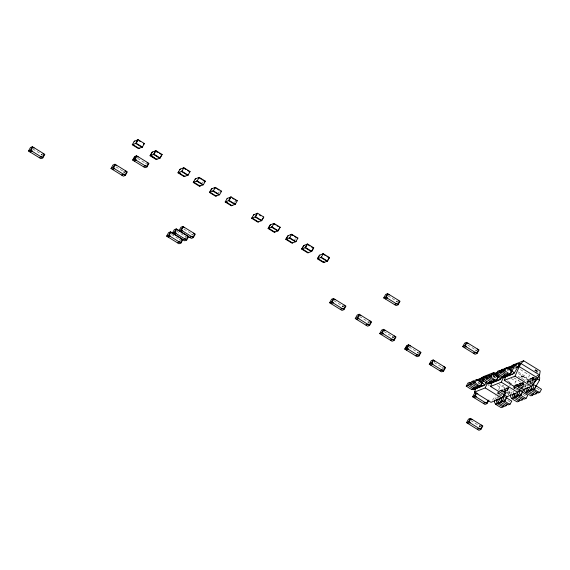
<?xml version="1.0" encoding="UTF-8"?>
<svg xmlns="http://www.w3.org/2000/svg" width="570" height="570" viewBox="0 0 570 570"><rect width="100%" height="100%" fill="white"/><g stroke="black" fill="none" stroke-linecap="round" stroke-linejoin="round"><path stroke-width="0.43" stroke-dasharray="2.85 2.14" d="M509.894 385.947L510.243 383.517M518.18 371.911L526.438 377.005L525.853 381.052L516.926 375.545M504.393 393.542C505.177 391.44 502.64 386.823 501.636 391.754M516.847 389.545L513.841 388.07L515.572 384.992C517.46 383.047 519.206 385.584 519.042 387.415M526.074 384.643L525.725 386.047L523.88 386.774L522.669 388.975M527.735 382.235L529.573 381.544L532.437 382.769L530.584 383.503L527.72 382.271L529.309 378.95C533.1 376.328 533.698 383.361 531.226 384.971M536.904 380.425L534.617 379.257L535.907 376.948M498.743 389.823L499.634 386.937L503.759 385.313M513.086 387.871L515.707 381.23L519.014 379.934M501.066 394.853L500.873 395.309L498.009 394.084L499.861 393.357M513.983 388.312L515.836 387.586M518.216 387.237L520.36 388.163C522.327 378.302 513.185 389.331 519.348 386.203L522.213 387.429C523.374 385.534 521.571 381.287 519.085 383.61M530.584 383.503L530.855 381.166L529.309 378.95M534.753 379.506L536.605 378.772M494.774 399.955L496.798 396.285M497.033 398.494L498.65 395.559M498.109 398.644L499.32 396.442M499.726 395.708L500.531 394.241M500.766 396.449L502.384 393.514M503.83 393.514L506.63 387.992L507.884 389.346L508.248 391.141L506.694 394.746M504.87 394.255L508.476 387.265L499.94 390.628M505.248 394.739L506.245 392.816L506.324 390.934L504.778 388.719L503.053 391.797L506.053 393.272L504.201 393.998M508.141 394.753L509.943 391.355L510.029 389.481M510.749 394.184L513.178 389.78M513.007 392.723L514.625 389.787M516.926 390.607L518.137 388.405M518.543 387.671L519.334 386.04L517.361 386.688M519.398 388.483L523.025 382.555L524.151 384.436L523.88 386.774L521.016 385.548L522.868 384.821L525.725 386.047M520.439 389.224C528.575 378.729 516.726 390.486 522.704 382.285M521.4 388.897L522.213 387.429L520.36 388.163M524.892 387.408L526.509 384.472M527.15 385.947L528.361 383.745M528.768 383.011L531.582 378.551L529.73 379.278L527.713 382.107L529.416 379.014M528.411 386.025L529.623 383.824M530.029 383.09L532.822 377.561L534.674 376.834L532.95 379.912L531.097 380.639M530.663 384.565L532.95 379.912M41.304 154.185L41.09 154.577L42.244 155.289M124.752 172.796L123.597 172.083L123.818 171.691M145.208 163.59L145.428 163.198M179.429 239.279L179.208 239.678L180.369 240.39M191.784 233.921L191.563 234.313L192.724 235.025M233.622 202.471L236.785 200.925M343.361 307.045L342.207 306.325L342.428 305.933M368.056 321.701L367.835 322.093L368.997 322.805M396.528 301.081L396.307 301.473L397.468 302.185M393.443 337.882L392.288 337.169L392.509 336.777M417.525 352.21L417.304 352.602L418.466 353.315M442.071 367.394L441.85 367.785L443.011 368.498M475.508 349.795L475.287 350.187L476.449 350.899M497.004 393.578L498.301 391.269M480.275 426.916L479.114 426.196L479.334 425.804M499.598 390.764L498.03 394.012M498.836 392.359L497.973 393.899L500.018 391.091L501.871 390.365L500.845 391.768M515.081 367.671L516.377 365.363M501.735 391.818L503.032 389.51L504.878 388.783L503.153 391.861L505.198 389.053L503.346 389.78L501.814 391.889M508.148 388.099L506.858 390.407L508.903 387.593L507.051 388.32L505.006 391.134L506.73 388.056L507.963 387.572M508.91 388.291L504.892 393.963M517.524 384.33L515.8 387.408L513.948 388.134L515.572 384.992M521.101 376.478C521.785 374.269 525.191 378.323 522.391 377.497C519.697 376.3 522.562 376.1 523.288 377.632M516.555 385.805L517.418 384.266M513.712 377.711L524.122 384.123L517.46 386.752L519.192 383.674M519.213 385.954L520.937 382.883M521.037 382.94L519.334 386.04L521.358 383.211L519.505 383.938L517.46 386.752M520.873 385.299L522.605 382.221M522.726 384.572L524.45 381.494M523.695 383.097L522.825 384.636L524.87 381.829M526.822 381.829L529.445 375.188L519.683 369.168M534.852 370.529L535.23 369.78M527.585 382.028L529.43 381.294L531.162 378.216M531.261 378.28L529.43 381.294M532.822 377.561L531.204 380.703L533.249 377.896L535.095 377.169L533.05 379.976L534.346 377.668M536.399 371.562L536.961 371.647L537.36 370.999M492.858 376.813L493.691 375.359M493.876 377.54L494.71 376.086M492.516 400.147L495.558 395.801M508.597 394.44L511.639 390.094M521.828 389.125L525.376 384.052M513.948 388.134L515.48 386.025M516.819 385.997L517.845 384.593L515.993 385.32M534.738 379.342L536.249 377.212M520.439 388.947L524.122 384.123M523.616 377.041L521.429 375.886M534.838 370.436L536.021 370.707M495.195 376.592L493.278 375.138M123.597 172.083L124.901 171.57M201.915 182.535L203.39 181.951M218.111 192.517L219.578 191.94M294.455 239.429L295.93 238.851M342.207 306.325L343.511 305.812M392.288 337.169L393.592 336.656M514.361 368.555L516 367.906M535.223 372.915L538.529 371.611M519.833 379.606L526.438 377.005M536.341 376.179L538.194 375.452M534.161 377.141L528.119 379.52L517.71 373.101M536.384 376.271L537.987 375.637M499.698 390.828L501.55 390.094L502.704 391.383L503.068 393.186M514.375 385.569L522.64 382.313M534.617 379.257L536.463 378.53M497.396 394.027L499.826 393.172L501.45 390.03M502.312 392.089L508.048 389.83L499.128 384.33M527.193 382.285L536.57 378.594M513.841 388.07L515.693 387.344M479.114 426.196L480.425 425.683M537.168 371.07L536.17 370.721M535.558 369.795L536.634 370.272M535.237 381.081L533.085 380.161L531.24 380.888L534.104 382.114M387.956 295.794L398.074 302.036M467.657 344.95L477.054 350.75M506.958 369.852L508.454 370.771M536.662 388.17L539.648 390.008M511.205 378.452L515.707 381.23M507.357 380.86L510.364 382.712M509.174 382.356L512.145 384.187M493.221 375.894L496.206 377.739M522.925 394.212L525.911 396.057M493.421 376.663L495.651 378.045M137.577 158.36L146.975 164.153M497.382 385.548L499.634 386.937M487.892 384.85L489.381 385.769M477.995 382.121L480.239 383.503M507.699 400.439L509.936 401.822M477.988 382.883L480.218 384.258M333.856 300.654L343.974 306.888M359.492 316.414L369.602 322.649M383.938 331.498L394.055 337.732M408.961 346.923L419.071 353.165M434.219 362.548L443.617 368.348M115.959 166.846L125.364 172.646M183.932 229.076L193.33 234.876M176.593 231.042L185.165 236.329L184.944 236.721L186.105 237.434M185.678 236.643L186.711 237.284M171.577 234.441L180.975 240.234M32.739 148.898L42.857 155.133M470.77 420.525L480.88 426.759M535.565 371.155L535.095 370.821M536.89 370.443L537.254 370.764M532.929 377.625L534.375 379.777M515.672 385.056L516.826 386.346M537.026 371.59L535.173 369.845M506.894 390.585L505.041 391.312L507.906 392.545L509.751 391.818L506.894 390.585"/><path stroke-width="0.85" d="M505.754 376.528L504.293 380.382L520.816 390.571L531.546 386.346L537.866 378.081L539.591 375.003L540.182 370.963L523.659 360.774L512.929 365L510.663 367.037M494.589 400.411C493.421 404.515 498.736 405.876 501.18 407.664L503.032 406.937L503.894 405.398M496.434 399.684C495.273 403.781 500.581 405.149 503.032 406.937M497.916 399.1C496.755 403.204 502.063 404.565 504.507 406.353L506.359 405.626L507.222 404.087M499.769 398.373C498.607 402.47 503.916 403.838 506.359 405.626M501.614 397.646C500.453 401.743 505.768 403.104 508.212 404.899L510.057 404.173L511.789 401.095L506.53 397.846L507.328 396.221M510.556 394.647C509.395 398.743 514.71 400.104 517.154 401.9L518.999 401.173L519.869 399.634M517.589 391.875C516.427 395.972 521.735 397.34 524.186 399.128L526.032 398.401L527.763 395.324L522.505 392.082L524.108 388.982M526.146 387.871C524.984 391.968 530.299 393.336 532.743 395.124L533.606 393.585M527.813 387.215C526.651 391.312 531.96 392.68 534.411 394.469L536.256 393.742L537.118 392.203M531.176 386.774L532.031 389.31L537.923 393.086L539.776 392.359L541.5 389.281L536.235 385.876C537.424 383.04 541.87 378.851 538.614 375.78M504.365 394.654L501.728 398.095L490.998 402.32L474.475 392.132L475.943 388.277M519.911 389.638L517.809 392.395L507.072 396.62L490.556 386.432L492.017 382.577M474.382 387.165L473.706 388.783L471.853 389.51M477.895 385.776L477.218 387.401L475.373 388.127M490.357 381.394L489.68 383.011L487.827 383.745M494.055 379.941L493.378 381.558L491.532 382.285M504.094 375.352L503.417 376.97L501.564 377.696M507.792 373.892L507.122 375.516L505.269 376.243M519.227 363.824L517.98 367.13L519.712 364.052L517.973 363.56L515.586 364.693L511.945 370.935L514.382 372.937C511.718 376.663 507.378 372.296 504.842 370.814L502.997 371.547C505.618 372.823 509.281 377.141 512.245 374.062M522.498 391.918L519.633 390.692C517.809 394.86 523.445 396.756 526.032 398.401M474.475 392.132L485.205 387.906L487.336 383.14M490.556 386.432L501.286 382.206L503.41 377.433M504.293 380.382L515.024 376.157L519.277 366.617L521.001 363.539L523.659 360.774M504.464 394.989C500.93 399.121 506.438 403.011 510.057 404.173M535.793 380.24C530.82 385.662 533.142 390.144 539.776 392.359M28.5 151.036L30.481 147.502L32.44 146.732L44.816 154.363L42.835 157.89L40.876 158.667L28.5 151.036L30.459 150.259L32.44 146.732M33.986 147.687L33.773 148.079L32.611 147.366L31.072 150.109L32.226 150.822L30.046 151.99M39.544 157.32L39.33 157.712L41.51 156.543L42.672 157.263L44.211 154.52L43.049 153.8L43.27 153.408M111.008 168.542L112.988 165.015L114.948 164.238L127.324 171.869L125.343 175.403L123.384 176.173L111.008 168.542L112.967 167.772L114.948 164.238M112.775 169.105L112.554 169.497L114.734 168.328L113.58 167.616L115.119 164.873L116.28 165.585L116.494 165.193M132.276 144.787L134.256 141.253L138.182 139.707L144.367 143.526L142.386 147.053L138.467 148.599L132.276 144.787L136.202 143.241L138.182 139.707M134.748 141.061L134.164 141.602M137.691 139.907L135.71 143.433L141.901 147.245L142.486 146.711M122.051 174.826L121.838 175.218L124.018 174.057L125.179 174.769L126.718 172.026L125.557 171.314L125.778 170.915M132.625 160.056L134.606 156.522L136.565 155.752L148.941 163.383L146.96 166.91L144.994 167.687L132.625 160.056L134.584 159.279L136.565 155.752M134 158.524L134.769 157.156M138.111 156.707L137.89 157.099L136.736 156.38L135.19 159.13L136.351 159.842L134.171 161.004M143.668 166.34L143.448 166.732L145.635 165.564L146.789 166.283L148.335 163.533L147.174 162.821L147.395 162.429M150.038 155.738L152.019 152.204L155.938 150.665L162.129 154.477L160.149 158.004L156.223 159.55L150.038 155.738L153.957 154.192L155.938 150.665M152.81 156.422L150.744 155.154L150.523 155.546L156.714 159.358L156.935 158.966L156.565 159.108M152.504 152.012L150.38 155.297L150.744 155.154M156.971 151.948L155.596 151.1L153.465 154.385L159.657 158.203L161.395 155.603M177.975 172.81L179.949 169.276L183.875 167.73L190.059 171.549L188.086 175.076L184.16 176.622L177.975 172.81L181.894 171.264L183.875 167.73M180.747 173.494L178.681 172.218L178.46 172.617L184.652 176.429L184.872 176.037L184.502 176.18M180.441 169.083L179.856 169.625M193.259 182.443L195.239 178.909L199.165 177.363L205.35 181.182L203.369 184.709L199.443 186.255L193.259 182.443L197.184 180.897L199.165 177.363M195.731 178.716L195.139 179.258M166.625 236.137L168.606 232.603L170.565 231.833L182.941 239.464L180.961 242.991L178.994 243.768L166.625 236.137L168.585 235.36L170.565 231.833M168.392 236.692L168.171 237.091L170.352 235.923L169.19 235.211L170.736 232.46L171.891 233.18L172.112 232.788M172.354 233.18L174.335 229.653L176.301 228.876L188.67 236.507L186.689 240.041L184.73 240.811L172.354 233.18L174.32 232.403L176.301 228.876M174.121 233.743L173.9 234.135L176.087 232.966L174.926 232.254L176.465 229.511L177.626 230.223L177.847 229.831M178.973 230.772L180.954 227.245L182.92 226.468L195.289 234.099L193.308 237.633L191.349 238.403L178.973 230.772L180.939 230.002L182.92 226.468M180.74 231.335L180.519 231.726L182.706 230.565L181.545 229.845L183.084 227.102L184.245 227.815L184.466 227.423M177.669 242.421L177.448 242.813L179.636 241.644L180.79 242.364L182.336 239.621L181.174 238.901L181.395 238.509M209.454 192.425L211.434 188.898L215.353 187.352L221.545 191.171L219.564 194.698L215.638 196.244L209.454 192.425L213.372 190.879L215.353 187.352M211.919 188.706L209.938 192.233L216.13 196.052L216.351 195.66M187.124 235.553L186.903 235.944L188.064 236.664L186.525 239.407L185.364 238.695L183.184 239.856M213.472 190.537L212.881 191.071L219.072 194.89L219.657 194.356M190.024 237.056L189.803 237.448L191.983 236.286L193.144 236.999L194.684 234.256L193.522 233.543L193.743 233.151M225.179 201.987L227.159 198.46L231.085 196.914L237.27 200.733L235.289 204.26L231.37 205.806L225.179 201.987L229.104 200.448L231.085 196.914M227.651 198.267L227.067 198.802M230.594 197.106L228.613 200.64L234.804 204.452L235.389 203.917M251.669 218.31L253.65 214.776L257.576 213.23L263.76 217.049L261.78 220.576L257.854 222.122L251.669 218.31L255.595 216.764L257.576 213.23M254.142 214.584L253.55 215.125M257.084 213.429L255.104 216.956L261.288 220.768L263.76 217.049M268.085 228.492L270.066 224.965L273.992 223.419L280.176 227.231L278.196 230.764L274.27 232.304L268.085 228.492L272.011 226.945L273.992 223.419M270.558 224.765L268.427 228.05L274.761 232.111L274.982 231.719L274.612 231.869M273.5 223.611L273.279 224.003L273.65 223.86M285.798 239.336L287.779 235.809L291.705 234.263L297.889 238.075L295.908 241.609L291.983 243.155L285.798 239.336L289.724 237.79L291.705 234.263M288.27 235.617L286.14 238.894L292.474 242.955L292.695 242.564L292.325 242.713M291.213 234.455L290.992 234.847L291.363 234.705M301.651 249.09L303.632 245.556L307.558 244.017L313.742 247.829L311.762 251.363L307.843 252.902L301.651 249.09L305.577 247.544L307.558 244.017M304.123 245.364L301.993 248.648L308.327 252.71L308.548 252.318L308.185 252.467M317.376 258.809L319.357 255.282L323.283 253.736L329.467 257.555L327.486 261.081L323.56 262.627L317.376 258.809L321.302 257.269L323.283 253.736M319.848 255.089L317.718 258.374L324.052 262.435L324.273 262.043L322.527 261.338M322.791 253.928L322.57 254.32L322.934 254.177M329.467 257.555L326.995 261.274L320.81 257.462L321.394 256.92M329.617 302.784L331.597 299.257L333.557 298.488L345.933 306.118L343.952 309.645L341.993 310.415L329.617 302.784L331.576 302.014L333.557 298.488M331.384 303.347L331.163 303.739L333.343 302.577L332.189 301.858L333.728 299.115L334.889 299.834L335.103 299.442M340.661 309.075L340.447 309.467L342.627 308.299L343.788 309.018L345.327 306.268L344.166 305.556L344.387 305.164M355.253 318.552L357.233 315.018L359.193 314.248L371.562 321.879L369.581 325.406L367.622 326.183L355.253 318.552L357.212 317.775L359.193 314.248M357.012 319.115L356.799 319.506L358.979 318.338L357.817 317.625L359.357 314.882L360.518 315.595L360.739 315.203M366.296 324.836L366.075 325.228L368.256 324.059L369.417 324.779L370.956 322.036L369.795 321.316L370.016 320.924M383.717 297.932L385.698 294.405L387.664 293.628L400.033 301.259L398.052 304.793L396.093 305.563L383.717 297.932L385.683 297.162L387.664 293.628M385.484 298.495L385.263 298.887L387.45 297.725L386.289 297.006L387.828 294.262L388.989 294.975L389.21 294.583M394.768 304.216L394.547 304.608L396.727 303.447L397.889 304.159L399.428 301.416L398.266 300.704L398.487 300.312M379.698 333.628L381.679 330.101L383.639 329.325L396.015 336.956L394.034 340.49L392.075 341.259L379.698 333.628L381.658 332.859L383.639 329.325M381.465 334.191L381.245 334.583L383.425 333.421L382.271 332.702L383.809 329.959L384.971 330.671L385.185 330.279M390.742 339.912L390.528 340.304L392.709 339.143L393.87 339.855L395.409 337.112L394.248 336.4L394.469 336.008M404.714 349.061L406.695 345.527L408.661 344.757L421.03 352.388L419.05 355.915L417.09 356.692L404.714 349.061L406.681 348.284L408.661 344.757M405.327 348.904L406.866 346.161M406.481 349.624L406.268 350.016L408.448 348.847L407.286 348.135L408.825 345.392L409.987 346.104L410.208 345.712M415.765 355.345L415.544 355.737L417.724 354.576L418.886 355.288L420.425 352.545L419.264 351.825L419.484 351.434M429.267 364.244L431.248 360.717L433.207 359.941L445.583 367.572L443.603 371.106L441.636 371.875L429.267 364.244L431.226 363.475L433.207 359.941M429.873 364.088L430.642 362.719M434.753 360.895L434.532 361.287L433.371 360.575L431.832 363.318L432.993 364.031L430.813 365.199M440.311 370.529L440.09 370.92L442.27 369.759L443.432 370.472L444.971 367.728L443.816 367.009L444.03 366.617M462.705 346.645L464.685 343.119L466.645 342.342L479.021 349.973L477.04 353.5L475.074 354.276L462.705 346.645L464.664 345.869L466.645 342.342M468.191 343.297L467.97 343.689L466.809 342.976L465.27 345.719L466.431 346.432L464.251 347.6M473.748 352.93L473.528 353.322L475.708 352.16L476.869 352.873L478.408 350.13L477.254 349.41L477.468 349.018M475.501 388.64C472.537 391.725 468.875 387.401 466.246 386.125L467.977 383.047L469.822 382.32L471.319 383.24M466.246 386.125L468.098 385.398L469.822 382.32M479.014 387.258C476.057 390.336 472.387 386.018 469.766 384.743L471.49 381.665L473.342 380.938L474.839 381.857M469.766 384.743L471.618 384.009L473.342 380.938M481.821 386.474L479.292 386.916L473.278 383.353L475.01 380.276L476.855 379.549L482.113 382.791L483.503 380.539M473.278 383.353L475.131 382.627L476.855 379.549M474.19 387.08L473.328 388.619L471.476 389.353M477.71 385.698L476.841 387.237L474.995 387.963M488.939 400.111L486.958 403.638L484.999 404.415L472.623 396.784L474.603 393.25L475.914 392.737M490.763 383.475L488.234 383.916L482.22 380.354L483.951 377.276L485.797 376.549L487.293 377.475M472.623 396.784L474.589 396.007L476.171 393.186M482.22 380.354L484.072 379.627L485.797 376.549M494.461 382.014L491.931 382.463L485.925 378.9L487.649 375.822L489.502 375.096L490.991 376.015M485.925 378.9L487.77 378.174L489.502 375.096M497.795 380.703L495.266 381.152L489.252 377.589L490.984 374.511L492.829 373.785L498.087 377.019L499.064 375.502M489.252 377.589L491.105 376.863L492.829 373.785M466.531 422.655L468.511 419.128L470.471 418.359L482.84 425.99L480.859 429.516L478.9 430.293L466.531 422.655L468.49 421.886L470.471 418.359M490.164 381.316L489.302 382.855L487.45 383.582M468.298 423.218L468.077 423.61L470.257 422.448L469.096 421.736L470.635 418.986L471.796 419.705L472.017 419.313M504.5 377.426L501.971 377.874L495.964 374.312L497.688 371.234L499.541 370.507L501.03 371.426M493.869 379.855L493 381.394L491.155 382.121M495.964 374.312L497.809 373.585L499.541 370.507M499.662 372.858L501.386 369.78L503.239 369.047L501.514 372.125L499.662 372.858C502.284 374.134 505.953 378.452 508.91 375.374M483.674 403.068L483.453 403.46L485.633 402.299L486.794 403.011L488.333 400.268M502.997 371.547L504.721 368.469L506.573 367.736L511.924 370.956L510.734 371.398M504.842 370.814L506.573 367.736M504.336 374.504L503.039 376.806L501.194 377.54M507.606 373.813L506.744 375.352L504.892 376.079M477.575 428.946L477.354 429.338L479.534 428.17L480.695 428.889L482.234 426.139L481.073 425.427L481.294 425.035M519.605 363.988L517.881 367.066L516.477 367.607M498.665 402.178L497.802 403.717L495.95 404.444M502.426 400.097L501.13 402.406L499.277 403.132M515.066 395.637L513.777 397.945L511.924 398.672M518.586 394.255L517.289 396.563L515.437 397.29L514.283 396L513.919 394.205M515.437 397.29L520.667 400.518L522.519 399.784L523.381 398.245M531.888 388.982L531.026 390.514L529.181 391.248M478.971 381.202L481.215 378.024L483.745 377.575M479.99 381.921C481.123 379.82 482.476 376.129 485.597 376.848M480.824 382.719L484.023 377.24L486.409 376.1M486.331 381.843C484.678 388.255 478.793 386.474 475.131 382.627M495.123 375.359L497.375 372.182M496.142 376.086L496.976 374.632M496.798 376.955L498.045 374.775M501.892 376.799C500.439 382.577 493.926 380.24 491.105 376.863M507.428 369.317L509.259 366.866L511.789 366.417M508.868 369.317L511.112 366.139L513.641 365.691M509.886 370.037C511.026 367.935 512.373 364.244 515.494 364.964M510.535 370.913C512.173 368.647 513.157 363.646 516.969 364.38M477.318 380.161L481.23 378.138L483.274 379.307M480.866 386.531L481.158 386.132M482.534 385.876L482.819 385.477M493.292 374.39L497.204 372.367M497.318 380.29C494.646 384.016 490.314 379.649 487.77 378.174M506.409 368.591L507.414 367.593L509.088 367.051M498.508 380.105L498.793 379.705M505.212 376.827L505.505 376.428M498.508 402.042L497.482 403.446L495.629 404.173M501.835 400.731L500.809 402.135L498.964 402.862M514.988 395.573L513.456 397.682L511.603 398.409M518.508 394.191L516.969 396.293L515.123 397.026M532.245 388.142L530.713 390.251L528.86 390.977M491.718 374.739L493.841 372.524L495.344 373.45M480.845 378.786L483.111 376.749L493.841 372.524M476.99 380.005L479.377 378.865M492.964 374.233L495.351 373.101M477.354 387.914C474.39 390.992 470.72 386.674 468.098 385.398M499.997 371.469L500.702 370.87M493.321 382.142C490.364 385.227 486.695 380.903 484.072 379.627M507.065 376.1C504.101 379.178 500.439 374.861 497.809 373.585M510.763 374.647C507.806 377.725 504.136 373.4 501.514 372.125M480.154 387.13L477.624 387.572L471.618 384.009M132.618 144.345L138.952 148.407L139.173 148.015L138.809 148.157M143.875 143.718L144.367 143.526M143.661 144.11L144.025 143.968M155.596 151.1L155.232 151.25L155.446 150.858L158.196 152.553M161.638 154.67L162.129 154.477M161.417 155.061L161.78 154.919M183.533 168.171L183.162 168.321L183.383 167.929L186.134 169.625M178.317 172.368L178.681 172.218M181.994 170.922L181.403 171.456L187.594 175.268L188.178 174.734M189.575 171.741L190.059 171.549M189.354 172.133L189.717 171.99M198.823 177.804L198.453 177.954L198.673 177.562L201.424 179.258M193.601 182.001L199.935 186.062L200.156 185.67L199.792 185.813M197.284 180.555L196.693 181.089L202.877 184.901L203.469 184.367M205.35 181.182L204.637 181.766L205.008 181.623M215.011 187.794L214.648 187.936L214.862 187.544L216.237 188.392M221.545 191.171L220.832 191.755L221.196 191.606M237.27 200.733L235.41 200.077M231.712 205.364L232.076 205.221L231.862 205.613L225.52 201.552L226.896 202.4M252.011 217.868L258.345 221.93L258.566 221.538L258.196 221.68M272.104 226.604L271.519 227.138L277.704 230.957L279.834 227.672L279.464 227.815M279.685 227.423L280.176 227.231M289.817 237.448L289.232 237.982L295.417 241.801L296.008 241.26M297.889 238.075L297.177 238.666L297.547 238.517M313.251 248.021L313.742 247.829M313.037 248.413L313.4 248.271L311.27 251.555L305.085 247.736L307.066 244.209L309.816 245.905M500.011 370.721L509.096 367.144M507.029 368.348L508.262 367.864L509.466 368.876M510.114 367.137L511.96 366.403L513.171 367.422M513.442 365.826L515.294 365.092L517.71 367.123L514.382 372.937L513.15 373.421M480.218 379.022L482.063 378.288M483.731 377.632L487.393 375.523L489.993 375.865M496.37 373.179L497.61 372.695M489.587 375.922L491.19 375.288M519.363 364.187L521.001 363.539L539.591 375.003M516.648 367.55L519.277 366.617L537.866 378.081M508.219 374.768L510.072 374.041L511.796 370.963L510.449 374.205L508.597 374.932M478.508 386.581L480.36 385.854L482.085 382.776L480.738 386.011L478.886 386.745M494.482 380.81L496.335 380.083L498.059 377.005L496.712 380.247L494.86 380.974M483.438 385.234L484.671 384.75L482.256 382.719M499.413 379.463L500.645 378.979L498.23 376.955M474.169 397.739L476.349 396.57L475.195 395.858L476.734 393.115L477.895 393.827M532.138 385.128L533.37 384.643L536.235 385.876M502.426 396.941L503.659 396.456L506.523 397.689M518.401 391.177L519.633 390.692M525.348 392.367L527.193 391.633L528.725 389.524L527.514 391.904L525.661 392.63L524.507 391.341L524.144 389.545M532.373 389.595L534.225 388.868L536.27 386.054L534.546 389.132L532.693 389.859M502.662 401.408L504.514 400.682L506.559 397.867L504.835 400.945L502.982 401.672M518.636 395.637L520.488 394.91L522.533 392.103L520.802 395.181L518.957 395.908M532.743 395.124L530.891 395.858L525.661 392.63M500.04 371.063L500.902 370.913M536.605 378.772L539.469 380.005M513.314 393.763L514.746 394.376M500.674 398.223L502.106 398.836M496.627 399.228L498.059 399.841M187.509 170.473L188.884 171.321M291.897 234.876L293.272 235.724M294.647 236.571L296.022 237.419M311.192 246.753L312.567 247.601M324.166 254.776L325.541 255.624M326.916 256.471L328.976 257.747M139.066 140.754L140.441 141.602M159.572 153.401L160.947 154.249M232.66 198.381L234.035 199.229M274.184 224.031L275.559 224.879M276.935 225.727L278.31 226.575M202.799 180.106L204.174 180.954M217.612 189.24L218.987 190.088M259.293 214.947L260.668 215.795M515.024 376.157L531.546 386.346M181.894 171.264L188.086 175.076M228.834 200.248L235.289 204.26M255.595 216.764L261.78 220.576M272.011 226.945L278.196 230.764M289.724 237.79L295.908 241.609M305.577 247.544L311.762 251.363M321.302 257.269L327.486 261.081M136.202 143.241L142.386 147.053M153.957 154.192L160.149 158.004M197.184 180.897L203.369 184.709M213.102 190.679L219.564 194.698M385.683 297.162L398.052 304.793M464.664 345.869L477.04 353.5M153.13 156.992L154.506 157.84M536.256 393.742L530.371 389.966L529.509 387.429M501.286 382.206L517.809 392.395M134.584 159.279L146.96 166.91M522.519 399.784L516.627 396.007L515.772 393.478M518.999 401.173L513.114 397.39L512.259 394.86M485.205 387.906L501.728 398.095M331.576 302.014L343.952 309.645M357.212 317.775L369.581 325.406M381.658 332.859L394.034 340.49M406.681 348.284L419.05 355.915M431.226 363.475L443.603 371.106M112.967 167.772L125.343 175.403M474.589 396.007L486.958 403.638M180.939 230.002L193.308 237.633M174.32 232.403L186.689 240.041M168.585 235.36L180.961 242.991M30.459 150.259L42.835 157.89M468.49 421.886L480.859 429.516M494.525 373.906L495.729 374.918M478.551 379.677L479.755 380.689"/></g></svg>
